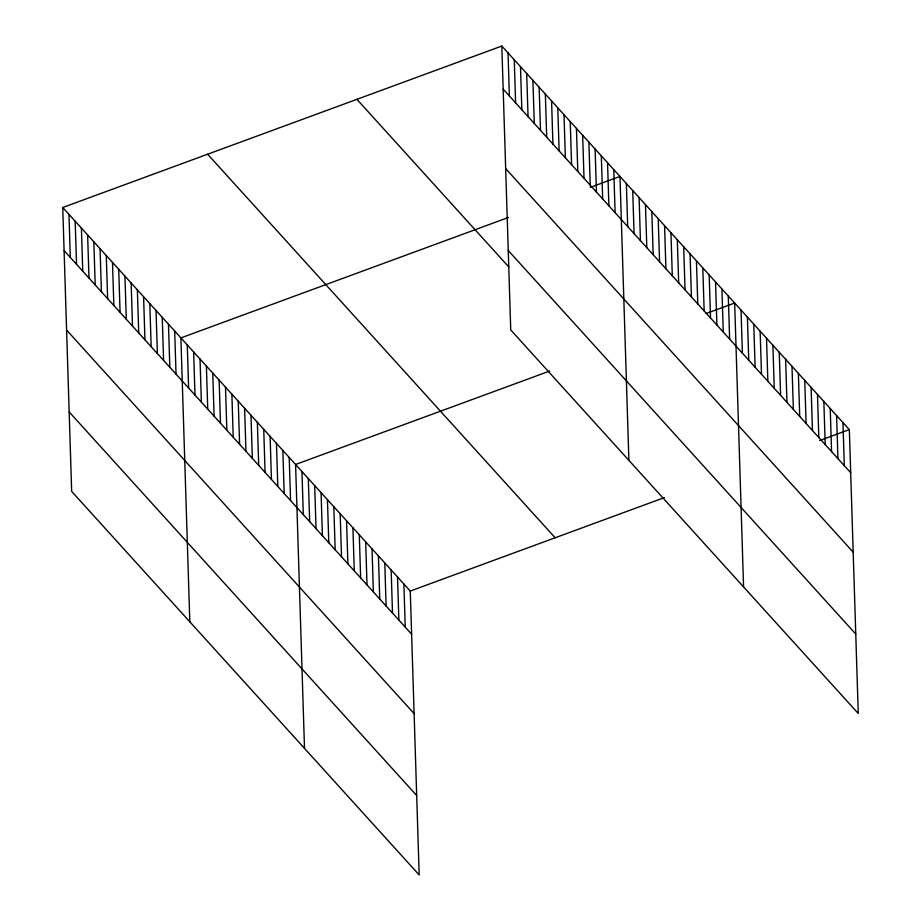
<?xml version="1.0" encoding="UTF-8"?>
<svg xmlns="http://www.w3.org/2000/svg" width="921" height="921" viewBox="0 0 921 921"><rect width="100%" height="100%" fill="white"/><g stroke="black" fill="none" stroke-linecap="round" stroke-linejoin="round"><path stroke-width="1.38" d="M62.743 207.501L410.259 591.052L419.182 874.95L71.665 491.4L62.743 207.501L501.818 46.05L849.335 429.6L858.257 713.499L510.741 329.948L501.818 46.05M508.519 217.437L180.896 337.915L189.818 621.813M590.257 187.389L619.971 176.452L628.893 460.35M549.768 371.013L295.583 464.483L304.506 748.382M706.165 313.497L734.659 303.032L743.581 586.93M410.259 591.052L664.455 497.582M819.609 440.526L849.335 429.6M503.177 89.141L850.682 472.692M505.675 168.612L853.18 552.163M508.242 250.489L855.759 634.028M356.922 99.33L508.76 266.906M207.639 154.221L555.156 537.772M64.102 250.604L411.606 634.155M66.6 330.063L414.105 713.614M69.167 411.94L416.683 795.491M842.957 422.566L844.315 465.658M836.59 415.532L837.949 458.635M830.224 408.498L831.571 451.601M823.846 401.475L825.204 444.567M817.48 394.441L818.827 437.533M811.102 387.407L812.46 430.498M804.735 380.373L806.094 423.476M798.369 373.339L799.716 416.442M791.991 366.316L793.349 409.408M785.625 359.282L786.971 402.373M779.247 352.248L780.605 395.351M772.88 345.214L774.239 388.317M766.514 338.18L767.861 381.282M760.136 331.157L761.494 374.248M753.769 324.123L755.116 367.214M747.392 317.089L748.75 360.192M741.025 310.055L742.384 353.157M728.281 295.998L729.639 339.089M721.914 288.964L723.261 332.055M715.536 281.93L716.895 325.032M709.17 274.895L710.528 317.998M702.804 267.873L704.151 310.964M696.426 260.839L697.784 303.93M690.059 253.805L691.406 296.907M683.681 246.77L685.04 289.873M677.315 239.736L678.673 282.839M670.948 232.714L672.295 275.805M664.571 225.68L665.929 268.771M658.204 218.645L659.551 261.748M651.826 211.611L653.185 254.714M645.46 204.589L646.818 247.68M639.093 197.555L640.44 240.646M632.715 190.52L634.074 233.612M626.349 183.486L627.696 226.589M613.754 169.591L615.113 212.693M607.538 162.729L608.896 205.82M601.321 155.868L602.668 198.959M595.104 149.006L596.451 192.098M588.876 142.133L590.234 185.236M582.659 135.272L584.018 178.375M576.442 128.41L577.801 171.513M570.226 121.549L571.584 164.64M564.009 114.688L565.356 157.779M557.792 107.826L559.139 150.917M551.575 100.953L552.922 144.056M545.347 94.092L546.706 137.194M539.13 87.23L540.489 130.333M532.914 80.369L534.272 123.46M526.697 73.507L528.055 116.599M520.48 66.646L521.827 109.737M514.263 59.773L515.61 102.876M508.035 52.911L509.394 96.014M403.882 584.018L405.24 627.12M397.515 576.983L398.874 620.086M391.149 569.961L392.496 613.052M384.771 562.927L386.129 606.018M378.404 555.893L379.751 598.995M372.026 548.858L373.385 591.961M365.66 541.836L367.019 584.927M359.294 534.802L360.641 577.893M352.916 527.768L354.274 570.859M346.549 520.733L347.896 563.836M340.171 513.699L341.53 556.802M333.805 506.677L335.163 549.768M327.439 499.643L328.785 542.734M321.061 492.608L322.419 535.7M314.694 485.574L316.041 528.677M308.316 478.54L309.675 521.643M301.95 471.517L303.308 514.609M289.206 457.449L290.564 500.552M282.839 450.415L284.186 493.518M276.461 443.381L277.82 486.484M270.095 436.358L271.453 479.45M263.728 429.324L265.075 472.415M257.35 422.29L258.709 465.393M250.984 415.256L252.331 458.359M244.606 408.233L245.965 451.325M238.24 401.199L239.598 444.29M231.873 394.165L233.22 437.256M225.495 387.131L226.854 430.234M219.129 380.097L220.476 423.2M212.751 373.074L214.109 416.165M206.385 366.04L207.743 409.131M200.018 359.006L201.365 402.097M193.64 351.972L194.999 395.074M187.274 344.938L188.621 388.04M174.679 331.042L176.038 374.145M168.462 324.18L169.821 367.283M162.246 317.319L163.593 360.422M156.029 310.458L157.376 353.549M149.812 303.596L151.159 346.687M143.584 296.735L144.942 339.826M137.367 289.862L138.726 332.965M131.15 283L132.509 326.103M124.934 276.139L126.292 319.242M118.717 269.277L120.064 312.369M112.5 262.416L113.847 305.507M106.272 255.554L107.63 298.646M100.055 248.682L101.414 291.784M93.838 241.82L95.197 284.923M87.622 234.959L88.98 278.05M81.405 228.097L82.752 271.188M75.188 221.236L76.535 264.327M68.96 214.363L70.318 257.466"/></g></svg>
